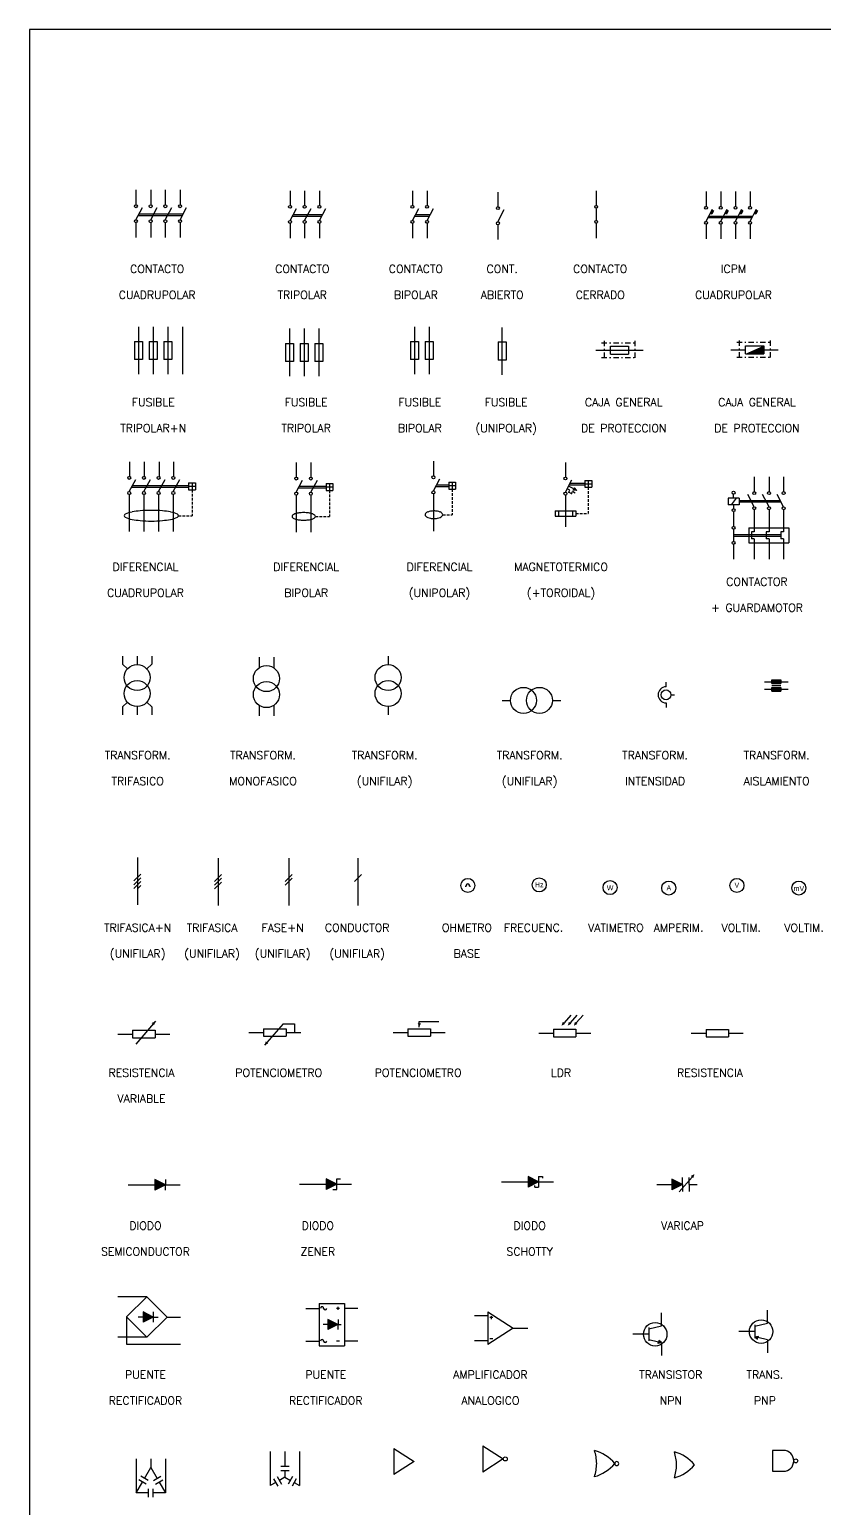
# Model space of a CAD drawing. Header units: inches. Extents: x 15 to 205, y 3 to 280.
# Drawn here: x 14.6 to 89.1, y 141.5 to 280.1 of the extents above; entities that cross this region are included whole.
import ezdxf
from ezdxf.enums import TextEntityAlignment as Align

# ---------------------------------------------------------------- set-up
doc = ezdxf.new("R2010")
doc.units = ezdxf.units.IN
doc.header["$MEASUREMENT"] = 0
doc.linetypes.add('DASHDOT', pattern=[1, 0.5, -0.25, 0, -0.25])
doc.linetypes.add('HIDDEN', pattern=[0.375, 0.25, -0.125])
doc.styles.add('ROMANS', font='romans', dxfattribs={"height": 1.5})
doc.styles.get("Standard").update_dxf_attribs({"font": 'ARIAL.TTF'})

msp = doc.modelspace()

# ---------------------------------------------------------------- linework, layer by layer
for p, q in [((14.63, 280.06), (14.63, 3.06)), ((204.63, 280.06), (14.63, 280.06))]:
    msp.add_line(p, q)
at = {"color": 7}
for p, q in [((24.59, 265.03), (24.59, 263.65)), ((25.97, 265.03), (25.97, 263.65)), ((27.34, 265.03), (27.34, 263.65)), ((28.72, 265.03), (28.72, 263.65)), ((39.02, 264.96), (39.02, 263.59)), ((40.39, 264.96), (40.39, 263.59)), ((41.77, 264.96), (41.77, 263.59)), ((50.48, 264.96), (50.48, 263.59)), ((51.86, 264.96), (51.86, 263.59)), ((58.49, 264.84), (58.49, 263.47)), ((67.69, 264.96), (67.69, 263.59)), ((77.99, 264.89), (77.99, 263.51)), ((79.36, 264.89), (79.36, 263.51)), ((80.74, 264.89), (80.74, 263.51)), ((82.11, 264.89), (82.11, 263.51)), ((24.59, 262.23), (25.19, 263.38)), ((25.97, 262.23), (26.57, 263.38)), ((27.34, 262.23), (27.94, 263.38)), ((28.72, 262.23), (29.32, 263.38)), ((39.02, 262.17), (39.62, 263.31)), ((40.39, 262.17), (40.99, 263.31)), ((41.77, 262.17), (42.37, 263.31)), ((50.48, 262.17), (51.09, 263.31)), ((51.86, 262.17), (52.46, 263.31)), ((67.69, 263.31), (67.69, 262.17)), ((24.59, 261.96), (24.59, 260.58)), ((24.81, 262.65), (28.94, 262.65)), ((24.89, 262.8), (29.02, 262.8)), ((25.97, 261.96), (25.97, 260.58)), ((27.34, 261.96), (27.34, 260.58)), ((28.72, 261.96), (28.72, 260.58)), ((39.02, 261.9), (39.02, 260.52)), ((39.24, 262.59), (41.99, 262.59)), ((39.32, 262.74), (42.07, 262.74)), ((40.39, 261.9), (40.39, 260.52)), ((41.77, 261.9), (41.77, 260.52)), ((50.48, 261.9), (50.48, 260.52)), ((50.71, 262.59), (52.08, 262.59)), ((50.79, 262.74), (52.16, 262.74)), ((51.86, 261.9), (51.86, 260.52)), ((58.49, 262.05), (59.09, 263.19)), ((67.69, 261.9), (67.69, 260.52)), ((77.99, 262.1), (78.59, 263.24)), ((78.17, 262.44), (82.29, 262.44)), ((78.25, 262.59), (82.37, 262.59)), ((78.53, 262.78), (78.39, 262.85)), ((78.5, 262.84), (78.41, 262.89)), ((78.69, 263.07), (78.53, 262.78)), ((78.69, 263.07), (78.54, 263.15)), ((79.36, 262.1), (79.97, 263.24)), ((79.91, 262.78), (79.76, 262.85)), ((79.88, 262.84), (79.78, 262.89)), ((80.06, 263.07), (79.91, 262.78)), ((80.06, 263.07), (79.92, 263.15)), ((80.74, 262.1), (81.34, 263.24)), ((81.28, 262.78), (81.14, 262.85)), ((81.25, 262.84), (81.16, 262.89)), ((81.44, 263.07), (81.28, 262.78)), ((81.44, 263.07), (81.29, 263.15)), ((82.11, 262.1), (82.72, 263.24)), ((82.66, 262.78), (82.51, 262.85)), ((82.63, 262.84), (82.53, 262.89)), ((82.81, 263.07), (82.66, 262.78)), ((82.81, 263.07), (82.67, 263.15)), ((58.49, 261.78), (58.49, 260.4)), ((77.99, 261.82), (77.99, 260.45)), ((79.36, 261.82), (79.36, 260.45)), ((80.74, 261.82), (80.74, 260.45)), ((82.11, 261.82), (82.11, 260.45)), ((24.82, 252.22), (24.82, 247.78)), ((26.19, 252.22), (26.19, 247.78)), ((27.57, 252.22), (27.57, 247.78)), ((28.94, 252.22), (28.94, 247.78)), ((50.68, 252.22), (50.68, 247.78)), ((52.06, 252.22), (52.06, 247.78)), ((24.44, 250.85), (25.19, 250.85)), ((24.44, 250.85), (24.44, 249.16)), ((25.19, 250.85), (25.19, 249.16)), ((25.82, 250.85), (25.82, 249.16)), ((25.82, 250.85), (26.57, 250.85)), ((26.57, 250.85), (26.57, 249.16)), ((27.19, 250.85), (27.94, 250.85)), ((27.19, 250.85), (27.19, 249.16)), ((27.94, 250.85), (27.94, 249.16)), ((38.98, 252.04), (38.98, 247.6)), ((40.35, 252.04), (40.35, 247.6)), ((41.73, 252.04), (41.73, 247.6)), ((50.31, 250.85), (50.31, 249.16)), ((50.31, 250.85), (51.06, 250.85)), ((51.06, 250.85), (51.06, 249.16)), ((51.68, 250.85), (52.43, 250.85)), ((51.68, 250.85), (51.68, 249.16)), ((52.43, 250.85), (52.43, 249.16)), ((58.87, 252.16), (58.87, 247.72)), ((38.6, 250.66), (38.6, 248.97)), ((38.6, 250.66), (39.35, 250.66)), ((39.35, 250.66), (39.35, 248.97)), ((39.98, 250.66), (39.98, 248.97)), ((39.98, 250.66), (40.73, 250.66)), ((40.73, 250.66), (40.73, 248.97)), ((41.35, 250.66), (42.1, 250.66)), ((41.35, 250.66), (41.35, 248.97)), ((42.1, 250.66), (42.1, 248.97)), ((58.5, 250.79), (58.5, 249.09)), ((58.5, 250.79), (59.25, 250.79)), ((59.25, 250.79), (59.25, 249.09)), ((67.66, 250.02), (69.03, 250.02)), ((69.03, 250.39), (70.72, 250.39)), ((69.03, 249.64), (69.03, 250.39)), ((69.03, 250.02), (70.72, 250.02)), ((69.03, 249.64), (70.72, 249.64)), ((70.72, 250.39), (70.72, 249.64)), ((70.72, 250.02), (72.1, 250.02)), ((80.31, 250.06), (81.69, 250.06)), ((81.69, 250.44), (83.38, 250.44)), ((81.69, 249.69), (81.69, 250.44)), ((81.69, 249.69), (83.38, 249.69)), ((83.38, 250.44), (83.38, 249.69)), ((83.38, 250.06), (84.75, 250.06)), ((25.19, 249.16), (24.44, 249.16)), ((26.57, 249.16), (25.82, 249.16)), ((27.94, 249.16), (27.19, 249.16)), ((39.35, 248.97), (38.6, 248.97)), ((40.73, 248.97), (39.98, 248.97)), ((42.1, 248.97), (41.35, 248.97)), ((51.06, 249.16), (50.31, 249.16)), ((52.43, 249.16), (51.68, 249.16)), ((59.25, 249.09), (58.5, 249.09)), ((24, 239.56), (24, 238.19)), ((25.37, 239.56), (25.37, 238.19)), ((26.75, 239.56), (26.75, 238.19)), ((28.12, 239.56), (28.12, 238.19)), ((39.6, 239.5), (39.6, 238.13)), ((40.97, 239.5), (40.97, 238.13)), ((52.45, 239.63), (52.45, 238.25)), ((64.81, 239.51), (64.81, 238.14)), ((23.96, 236.77), (24.57, 237.91)), ((24.18, 237.19), (29.52, 237.19)), ((24.26, 237.34), (29.52, 237.34)), ((25.34, 236.77), (25.94, 237.91)), ((26.71, 236.77), (27.32, 237.91)), ((28.09, 236.77), (28.69, 237.91)), ((29.52, 237.59), (29.52, 236.95)), ((29.52, 237.59), (30.16, 237.59)), ((29.52, 237.27), (30.16, 237.27)), ((29.52, 236.95), (30.16, 236.95)), ((29.84, 237.59), (29.84, 236.95)), ((30.16, 237.59), (30.16, 236.95)), ((39.6, 236.71), (40.2, 237.85)), ((39.82, 237.13), (42.4, 237.13)), ((39.9, 237.28), (42.4, 237.28)), ((40.97, 236.71), (41.58, 237.85)), ((42.4, 237.53), (42.4, 236.89)), ((42.4, 237.53), (43.04, 237.53)), ((42.4, 237.21), (43.04, 237.21)), ((42.72, 237.53), (42.72, 236.89)), ((43.04, 237.53), (43.04, 236.89)), ((52.45, 236.83), (53.05, 237.98)), ((52.67, 237.25), (53.88, 237.25)), ((52.75, 237.4), (53.88, 237.4)), ((53.88, 237.65), (54.52, 237.65)), ((53.88, 237.65), (53.88, 237.01)), ((53.88, 237.33), (54.52, 237.33)), ((53.88, 237.01), (54.52, 237.01)), ((54.2, 237.65), (54.2, 237.01)), ((54.52, 237.65), (54.52, 237.01)), ((64.81, 236.72), (65.41, 237.86)), ((65.23, 236.91), (64.98, 237.04)), ((65.6, 237.02), (65.11, 237.29)), ((65.18, 237.42), (66.63, 237.42)), ((65.26, 237.57), (66.63, 237.57)), ((65.54, 236.91), (65.6, 237.02)), ((65.66, 237.14), (65.6, 237.02)), ((65.87, 236.88), (65.66, 237.14)), ((66.63, 237.82), (66.63, 237.18)), ((66.63, 237.82), (67.27, 237.82)), ((66.63, 237.5), (67.27, 237.5)), ((66.63, 237.18), (67.27, 237.18)), ((66.95, 237.82), (66.95, 237.18)), ((67.27, 237.82), (67.27, 237.18)), ((82.5, 238.14), (82.5, 236.77)), ((83.88, 238.14), (83.88, 236.77)), ((85.25, 238.14), (85.25, 236.77)), ((23.96, 236.5), (23.96, 233.02)), ((25.34, 236.5), (25.34, 233.02)), ((26.71, 236.5), (26.71, 233.02)), ((28.09, 236.5), (28.09, 233.02)), ((39.6, 236.44), (39.6, 232.96)), ((40.97, 236.44), (40.97, 232.96)), ((42.4, 236.89), (43.04, 236.89)), ((52.45, 236.56), (52.45, 233.08)), ((64.81, 236.45), (64.81, 233.46)), ((65.13, 236.71), (65.23, 236.91)), ((65.13, 236.71), (65.38, 236.58)), ((65.38, 236.58), (65.48, 236.77)), ((65.74, 236.64), (65.48, 236.77)), ((65.87, 236.88), (65.54, 236.91)), ((81.07, 236.17), (80.05, 236.17)), ((80.05, 236.17), (80.05, 235.53)), ((80.81, 236.17), (80.34, 235.52)), ((80.56, 236.17), (80.56, 236.53)), ((81.07, 236.17), (81.07, 235.53)), ((84.95, 235.92), (81.07, 235.92)), ((85.03, 235.77), (81.07, 235.77)), ((82.5, 235.35), (81.9, 236.49)), ((83.88, 235.35), (83.28, 236.49)), ((85.25, 235.35), (84.65, 236.49)), ((63.84, 234.96), (63.84, 234.46)), ((63.84, 234.96), (65.78, 234.96)), ((63.84, 234.46), (65.78, 234.46)), ((64.16, 234.96), (64.16, 234.46)), ((65.46, 234.96), (65.46, 234.46)), ((65.78, 234.96), (65.78, 234.46)), ((81.07, 235.53), (80.05, 235.53)), ((80.56, 235.53), (80.56, 235.17)), ((80.56, 234.89), (80.56, 233.52)), ((82.5, 235.08), (82.5, 233)), ((83.88, 235.08), (83.88, 233)), ((85.25, 235.08), (85.25, 233)), ((80.56, 233.24), (80.56, 232.1)), ((82, 233.38), (85.75, 233.38)), ((82, 233.38), (82, 231.96)), ((82.23, 233), (82.23, 232.34)), ((82.5, 233), (82.23, 233)), ((83.88, 233), (83.6, 233)), ((83.6, 233), (83.6, 232.34)), ((84.98, 233), (84.98, 232.34)), ((85.25, 233), (84.98, 233)), ((85.75, 233.38), (85.75, 231.96)), ((80.56, 232.75), (84.98, 232.75)), ((80.56, 232.6), (84.98, 232.6)), ((80.56, 231.82), (80.56, 230.45)), ((82, 231.96), (85.75, 231.96)), ((82.5, 232.34), (82.23, 232.34)), ((82.5, 232.34), (82.5, 230.45)), ((83.88, 232.34), (83.6, 232.34)), ((83.88, 232.34), (83.88, 230.45)), ((85.25, 232.34), (84.98, 232.34)), ((85.25, 232.34), (85.25, 230.45)), ((23.33, 221.35), (23.33, 220.6)), ((23.33, 220.6), (23.8, 220.17)), ((24.7, 221.35), (24.7, 220.57)), ((26.08, 220.6), (25.61, 220.17)), ((26.08, 221.35), (26.08, 220.6)), ((36.13, 221.25), (36.13, 220.26)), ((37.5, 221.25), (37.5, 220.26)), ((48.2, 221.35), (48.2, 220.57)), ((74.24, 218.48), (74.24, 218.93)), ((83.46, 218.96), (84.15, 218.96)), ((84.15, 219.15), (85, 219.15)), ((84.15, 218.8), (84.15, 219.15)), ((85, 219.15), (85, 218.8)), ((85, 218.96), (85.68, 218.96)), ((74.7, 217.73), (75.04, 217.73)), ((83.46, 218.27), (84.15, 218.27)), ((84.15, 218.8), (85, 218.8)), ((84.15, 218.61), (85, 218.61)), ((84.15, 218.43), (85, 218.43)), ((84.15, 218.08), (84.15, 218.43)), ((84.15, 218.08), (85, 218.08)), ((85, 218.43), (85, 218.08)), ((85, 218.27), (85.68, 218.27)), ((23.33, 216.6), (23.8, 217.03)), ((23.33, 216.6), (23.33, 215.85)), ((24.7, 216.64), (24.7, 215.85)), ((26.08, 216.6), (25.61, 217.03)), ((26.08, 216.6), (26.08, 215.85)), ((36.13, 216.75), (36.13, 215.75)), ((37.5, 216.75), (37.5, 215.75)), ((48.2, 216.64), (48.2, 215.85)), ((58.88, 217.21), (59.66, 217.21)), ((63.6, 217.21), (64.38, 217.21)), ((74.24, 216.98), (74.24, 216.53)), ((24.72, 202.49), (24.72, 198.05)), ((32.28, 202.44), (32.28, 198)), ((38.9, 202.44), (38.9, 198)), ((45.38, 202.44), (45.38, 198)), ((25.04, 200.94), (24.39, 200.29)), ((25.04, 200.59), (24.39, 199.94)), ((25.04, 200.24), (24.39, 199.59)), ((25.04, 199.88), (24.72, 199.56)), ((32.6, 200.89), (31.95, 200.24)), ((32.6, 200.54), (31.95, 199.89)), ((32.6, 200.19), (31.95, 199.54)), ((39.23, 200.89), (38.58, 200.24)), ((39.23, 200.54), (38.58, 199.89)), ((45.7, 200.89), (45.05, 200.24)), ((55.42, 199.81), (55.53, 199.81)), ((55.82, 199.81), (55.93, 199.81)), ((26.41, 187.14), (24.57, 185.01)), ((51.12, 187.12), (52.97, 187.12)), ((51.12, 186.6), (51.12, 187.12)), ((65.31, 187.73), (64.68, 187)), ((65.88, 187.73), (65.25, 187)), ((66.46, 187.73), (65.83, 187)), ((22.88, 185.95), (24.26, 185.95)), ((24.26, 186.3), (26.38, 186.3)), ((24.26, 186.3), (24.26, 185.6)), ((26.38, 186.3), (26.38, 185.6)), ((26.38, 185.95), (27.75, 185.95)), ((35.17, 186.1), (36.54, 186.1)), ((36.54, 186.45), (38.65, 186.45)), ((36.54, 186.45), (36.54, 185.75)), ((36.54, 185.75), (38.65, 185.75)), ((38.37, 186.92), (36.64, 184.91)), ((38.37, 186.92), (39.45, 186.92)), ((38.65, 186.45), (38.65, 185.75)), ((38.65, 186.1), (40.04, 186.1)), ((39.45, 186.92), (39.45, 186.1)), ((48.69, 186.1), (50.06, 186.1)), ((50.06, 186.45), (52.18, 186.45)), ((50.06, 186.45), (50.06, 185.75)), ((50.06, 185.75), (52.18, 185.75)), ((52.18, 186.45), (52.18, 185.75)), ((52.18, 186.1), (53.56, 186.1)), ((62.31, 186.04), (63.68, 186.04)), ((63.68, 186.39), (65.8, 186.39)), ((63.68, 186.39), (63.68, 185.69)), ((63.68, 185.69), (65.8, 185.69)), ((65.8, 186.39), (65.8, 185.69)), ((65.8, 186.04), (67.18, 186.04)), ((76.6, 186.03), (77.98, 186.03)), ((77.98, 186.38), (80.1, 186.38)), ((77.98, 186.38), (77.98, 185.68)), ((77.98, 185.68), (80.1, 185.68)), ((80.1, 186.38), (80.1, 185.68)), ((80.1, 186.03), (81.47, 186.03)), ((24.26, 185.6), (26.38, 185.6)), ((23.86, 171.83), (26.36, 171.83)), ((27.35, 171.83), (26.36, 172.33)), ((26.36, 172.33), (26.36, 171.33)), ((27.35, 171.83), (26.36, 171.33)), ((27.36, 172.33), (27.34, 171.33)), ((27.35, 171.83), (28.73, 171.83)), ((39.9, 171.89), (42.4, 171.89)), ((42.4, 172.39), (42.4, 171.39)), ((43.39, 171.89), (42.4, 172.39)), ((43.39, 171.89), (42.4, 171.39)), ((43.39, 172.39), (43.74, 172.39)), ((43.39, 171.39), (43.39, 172.39)), ((43.39, 171.89), (44.77, 171.89)), ((58.82, 172.11), (61.32, 172.11)), ((62.3, 172.11), (61.32, 172.61)), ((61.32, 172.61), (61.32, 171.61)), ((62.3, 172.11), (61.32, 171.61)), ((62.3, 172.61), (62.3, 171.61)), ((62.3, 172.61), (62.65, 172.61)), ((62.3, 172.11), (63.69, 172.11)), ((62.65, 172.61), (62.65, 172.46)), ((73.36, 171.86), (74.78, 171.86)), ((74.78, 172.36), (74.78, 171.36)), ((75.77, 171.86), (74.78, 172.36)), ((75.77, 171.86), (74.78, 171.36)), ((76.67, 172.55), (75.48, 171.17)), ((75.77, 171.86), (75.77, 172.52)), ((75.77, 171.86), (75.77, 171.2)), ((76.4, 171.86), (76.4, 172.52)), ((76.4, 171.86), (77.15, 171.86)), ((76.4, 171.86), (76.4, 171.2)), ((43.04, 171.39), (43.39, 171.39)), ((61.95, 171.61), (61.95, 171.76)), ((61.95, 171.61), (62.3, 171.61)), ((25.62, 161.34), (22.89, 161.34)), ((25.62, 161.34), (23.72, 159.45)), ((27.51, 159.43), (25.62, 161.34)), ((23.72, 159.45), (23.72, 156.89)), ((23.72, 159.45), (25.61, 157.55)), ((25.26, 159.43), (24.8, 159.43)), ((26.2, 159.43), (25.26, 159.91)), ((25.26, 159.91), (25.26, 158.96)), ((26.2, 159.43), (25.26, 158.96)), ((25.61, 157.55), (27.51, 159.43)), ((26.21, 159.91), (26.2, 158.96)), ((26.2, 159.43), (26.68, 159.43)), ((27.51, 159.43), (28.77, 159.43)), ((40.49, 160.24), (41.74, 160.24)), ((41.74, 160.69), (41.74, 156.74)), ((41.74, 160.69), (44.11, 160.69)), ((43.65, 160.24), (43.36, 160.24)), ((43.5, 160.39), (43.5, 160.1)), ((44.11, 160.69), (44.11, 156.74)), ((45.36, 160.24), (44.11, 160.24)), ((56.31, 159.58), (57.56, 159.58)), ((57.56, 159.93), (59.93, 158.4)), ((57.56, 159.93), (57.56, 156.87)), ((58.01, 159.38), (57.73, 159.38)), ((57.87, 159.53), (57.87, 159.24)), ((73.82, 158.61), (73.82, 159.82)), ((83.74, 158.86), (83.74, 160.07)), ((42.57, 158.74), (42.11, 158.74)), ((42.57, 159.21), (42.57, 158.26)), ((43.51, 158.74), (42.57, 159.21)), ((43.51, 158.74), (42.57, 158.26)), ((43.52, 159.21), (43.51, 158.26)), ((43.51, 158.74), (43.82, 158.74)), ((59.93, 158.4), (57.56, 156.87)), ((59.93, 158.4), (61.28, 158.4)), ((72.63, 158.32), (73.82, 158.61)), ((72.63, 158.45), (72.63, 157.2)), ((82.55, 158.07), (81.06, 158.07)), ((82.55, 158.57), (83.74, 158.86)), ((82.55, 158.7), (82.55, 157.45)), ((25.62, 157.55), (22.89, 157.55)), ((23.72, 156.89), (28.77, 156.89)), ((40.49, 157.18), (41.74, 157.18)), ((41.74, 156.74), (44.11, 156.74)), ((43.65, 157.18), (43.36, 157.18)), ((45.36, 157.18), (44.11, 157.18)), ((56.31, 157.23), (57.56, 157.23)), ((58.01, 157.38), (57.73, 157.38)), ((72.63, 157.82), (71.14, 157.82)), ((72.63, 157.32), (73.53, 157.11)), ((73.5, 156.97), (73.53, 157.11)), ((73.82, 157.04), (73.5, 156.97)), ((73.56, 157.24), (73.53, 157.11)), ((73.82, 157.04), (73.56, 157.24)), ((73.82, 157.04), (73.82, 155.83)), ((82.55, 157.57), (82.87, 157.64)), ((82.55, 157.57), (82.8, 157.37)), ((82.8, 157.37), (82.83, 157.51)), ((82.87, 157.64), (82.83, 157.51)), ((83.74, 157.29), (82.83, 157.51)), ((83.74, 157.29), (83.74, 156.08)), ((48.75, 147.12), (50.65, 145.89)), ((48.75, 147.12), (48.75, 144.67)), ((57.09, 147.36), (58.99, 146.14)), ((57.09, 147.36), (57.09, 144.91)), ((84.21, 146.94), (84.21, 144.98)), ((85.22, 146.94), (84.21, 146.94)), ((24.61, 146.15), (24.61, 142.95)), ((25.98, 146.15), (25.98, 145.33)), ((27.36, 146.15), (27.36, 142.95)), ((37.17, 146.83), (37.17, 143.64)), ((38.54, 146.83), (38.54, 146.02)), ((38.54, 146.02), (38.54, 145.43)), ((39.92, 146.83), (39.92, 143.64)), ((50.65, 145.89), (48.75, 144.67)), ((58.99, 146.14), (57.09, 144.91)), ((25.54, 143.77), (24.85, 144.17)), ((25.74, 144.12), (25.06, 144.52)), ((25.4, 144.32), (25.98, 145.33)), ((25.98, 145.33), (26.57, 144.32)), ((26.23, 144.12), (26.91, 144.52)), ((26.43, 143.77), (27.11, 144.17)), ((37.48, 144.27), (37.88, 143.59)), ((37.83, 144.48), (38.23, 143.79)), ((38.54, 144.43), (38.03, 144.13)), ((38.94, 145.43), (38.15, 145.43)), ((38.94, 145.02), (38.15, 145.02)), ((38.54, 145.02), (38.54, 144.43)), ((38.54, 144.43), (39.06, 144.13)), ((39.25, 144.48), (38.86, 143.79)), ((39.6, 144.27), (39.21, 143.59)), ((84.21, 144.98), (85.22, 144.98)), ((24.61, 142.95), (25.2, 143.97)), ((25.78, 142.95), (24.61, 142.95)), ((25.78, 142.56), (25.78, 143.35)), ((26.19, 142.56), (26.19, 143.35)), ((27.36, 142.95), (26.19, 142.95)), ((26.77, 143.97), (27.36, 142.95)), ((37.68, 143.93), (37.17, 143.64)), ((39.41, 143.93), (39.92, 143.64))]:
    msp.add_line(p, q, dxfattribs=at)
at = {"color": 7, "linetype": 'DASHDOT'}
for p, q in [((68.43, 250.89), (68.43, 249.13)), ((71.32, 250.89), (71.32, 249.13)), ((81.09, 250.93), (81.09, 249.18)), ((83.99, 250.93), (83.99, 249.18)), ((68.2, 250.71), (71.49, 250.71)), ((80.86, 250.76), (84.15, 250.76)), ((68.2, 249.33), (71.49, 249.33)), ((80.86, 249.38), (84.15, 249.38))]:
    msp.add_line(p, q, dxfattribs=at)
at = {"color": 7, "linetype": 'HIDDEN'}
for p, q in [((29.84, 236.95), (29.84, 234.51)), ((54.2, 237.01), (54.2, 234.61)), ((66.95, 237.18), (66.95, 234.71)), ((42.72, 236.89), (42.72, 234.45)), ((28.57, 234.51), (29.84, 234.51)), ((41.4, 234.45), (42.72, 234.45)), ((53.32, 234.61), (54.2, 234.61)), ((65.78, 234.71), (66.95, 234.71))]:
    msp.add_line(p, q, dxfattribs=at)
at = {"color": 7}
for centre, radius in [((24.59, 263.51), 0.138), ((25.97, 263.51), 0.138), ((27.34, 263.51), 0.138), ((28.72, 263.51), 0.138), ((39.02, 263.45), 0.138), ((40.39, 263.45), 0.138), ((41.77, 263.45), 0.138), ((50.48, 263.45), 0.138), ((51.86, 263.45), 0.138), ((58.49, 263.33), 0.138), ((67.69, 263.45), 0.138), ((77.99, 263.37), 0.138), ((79.36, 263.37), 0.138), ((80.74, 263.37), 0.138), ((82.11, 263.37), 0.138), ((24.59, 262.1), 0.138), ((25.97, 262.1), 0.138), ((27.34, 262.1), 0.138), ((28.72, 262.1), 0.138), ((39.02, 262.04), 0.138), ((40.39, 262.04), 0.138), ((41.77, 262.04), 0.138), ((50.48, 262.04), 0.138), ((51.86, 262.04), 0.138), ((58.49, 261.91), 0.138), ((67.69, 262.04), 0.138), ((77.99, 261.96), 0.138), ((79.36, 261.96), 0.138), ((80.74, 261.96), 0.138), ((82.11, 261.96), 0.138), ((23.96, 238.05), 0.138), ((25.34, 238.05), 0.138), ((26.71, 238.05), 0.138), ((28.09, 238.05), 0.138), ((39.6, 237.99), 0.138), ((40.97, 237.99), 0.138), ((52.45, 238.11), 0.138), ((64.81, 238), 0.138), ((23.96, 236.64), 0.138), ((25.34, 236.64), 0.138), ((26.71, 236.64), 0.138), ((28.09, 236.64), 0.138), ((39.6, 236.58), 0.138), ((40.97, 236.58), 0.138), ((52.45, 236.7), 0.138), ((64.81, 236.58), 0.138), ((80.56, 236.67), 0.138), ((82.5, 236.63), 0.138), ((83.88, 236.63), 0.138), ((85.25, 236.63), 0.138), ((80.56, 235.03), 0.138), ((82.5, 235.21), 0.138), ((83.88, 235.21), 0.138), ((85.25, 235.21), 0.138), ((80.56, 233.38), 0.138), ((80.56, 231.96), 0.138), ((24.7, 219.35), 1.22), ((36.81, 219.25), 1.22), ((48.2, 219.35), 1.22), ((24.7, 217.85), 1.22), ((36.81, 217.75), 1.22), ((48.2, 217.85), 1.22), ((60.88, 217.21), 1.22), ((62.38, 217.21), 1.22), ((74.24, 217.73), 0.458), ((55.67, 199.87), 0.657), ((62.36, 199.92), 0.657), ((68.99, 199.67), 0.657), ((74.49, 199.63), 0.657), ((80.87, 199.87), 0.657), ((86.67, 199.63), 0.657), ((73.22, 157.82), 1.1), ((83.14, 158.07), 1.1), ((59.18, 146.14), 0.187), ((86.39, 145.96), 0.187)]:
    msp.add_circle(centre, radius, dxfattribs=at)
for centre, radius, start, end in [((23.63, 234.51), 0.149, 115.1468, 180), ((23.63, 234.51), 0.149, 180, 244.8532), ((24.77, 232.09), 2.82, 101.0035, 115.1468), ((24.77, 236.93), 2.82, 244.8532, 258.9965), ((25.52, 228.21), 6.78, 94.6047, 101.0035), ((26.03, 221.92), 13.09, 90, 94.6047), ((26.03, 221.92), 13.09, 85.3953, 90), ((26.53, 228.21), 6.78, 78.9965, 85.3953), ((27.29, 232.09), 2.82, 64.8532, 78.9965), ((27.29, 236.93), 2.82, 281.0035, 295.1468), ((28.43, 234.51), 0.149, 0, 64.8532), ((28.43, 234.51), 0.149, 295.1468, 0), ((39.35, 234.45), 0.137, 127.9107, 180), ((39.35, 234.45), 0.137, 180, 232.0893), ((39.8, 233.87), 0.873, 107.8787, 127.9107), ((39.8, 235.03), 0.873, 232.0893, 252.1213), ((40.1, 232.92), 1.87, 97.6106, 107.8787), ((40.1, 235.98), 1.87, 252.1213, 262.3894), ((40.3, 231.41), 3.39, 90, 97.6106), ((40.3, 231.41), 3.39, 82.3894, 90), ((40.51, 232.92), 1.87, 72.1213, 82.3894), ((40.51, 235.98), 1.87, 277.6106, 287.8787), ((40.81, 233.87), 0.873, 52.0893, 72.1213), ((40.81, 235.03), 0.873, 287.8787, 307.9107), ((41.26, 234.45), 0.137, 0, 52.0893), ((41.26, 234.45), 0.137, 307.9107, 0), ((51.84, 234.61), 0.166, 135.976, 180), ((51.84, 234.61), 0.166, 180, 224.024), ((52.15, 234.31), 0.599, 113.1986, 135.976), ((52.15, 234.91), 0.599, 224.024, 246.8014), ((52.36, 233.82), 1.13, 100.0663, 113.1986), ((52.36, 235.39), 1.13, 246.8014, 259.9337), ((52.5, 233.04), 1.92, 90, 100.0663), ((52.5, 236.17), 1.92, 259.9337, 270), ((52.5, 233.04), 1.92, 79.9337, 90), ((52.5, 236.17), 1.92, 270, 280.0663), ((52.64, 233.82), 1.13, 66.8014, 79.9337), ((52.64, 235.39), 1.13, 280.0663, 293.1986), ((52.85, 234.31), 0.599, 44.024, 66.8014), ((52.85, 234.91), 0.599, 293.1986, 315.976), ((53.16, 234.61), 0.166, 0, 44.024), ((53.16, 234.61), 0.166, 315.976, 0), ((25.52, 240.82), 6.78, 258.9965, 265.3953), ((26.03, 247.1), 13.09, 265.3953, 270), ((26.03, 247.1), 13.09, 270, 274.6047), ((26.53, 240.82), 6.78, 274.6047, 281.0035), ((40.3, 237.49), 3.39, 262.3894, 270), ((40.3, 237.49), 3.39, 270, 277.6106), ((74.24, 217.73), 0.751, 90, 270), ((55.67, 199.87), 0.159, 336.8263, 203.1737), ((42.02, 160.26), 0.144, 354.8628, 185.1372), ((42.31, 160.26), 0.144, 185.1372, 354.8628), ((42.02, 157.19), 0.144, 354.8628, 185.1372), ((42.31, 157.19), 0.144, 185.1372, 354.8628), ((66.51, 143.26), 3.81, 39.943, 74.4374), ((63.51, 145.63), 4.23, 1.0604, 17.9463), ((85.22, 145.96), 0.98, 270, 90), ((66.51, 148.15), 3.81, 285.5626, 320.057), ((63.51, 145.78), 4.23, 342.0537, 358.9396), ((69.62, 145.7), 0.187, 0, 180), ((69.62, 145.7), 0.187, 180, 0), ((73.99, 143.13), 3.81, 39.943, 74.4374), ((70.99, 145.5), 4.23, 1.0604, 17.9463), ((70.99, 145.66), 4.23, 342.0537, 358.9396), ((73.99, 148.03), 3.81, 285.5626, 320.057)]:
    msp.add_arc(centre, radius, start, end, dxfattribs=at)
for p in [(65.13, 236.71), (65.13, 236.71), (65.38, 236.58), (65.38, 236.58)]:
    msp.add_point(p, dxfattribs=at)
for points in [[(78.54, 263.15), (78.69, 263.07), (78.39, 262.85), (78.53, 262.78)], [(79.92, 263.15), (80.06, 263.07), (79.76, 262.85), (79.91, 262.78)], [(81.29, 263.15), (81.44, 263.07), (81.14, 262.85), (81.28, 262.78)], [(82.67, 263.15), (82.81, 263.07), (82.51, 262.85), (82.66, 262.78)], [(83.38, 250.44), (83.38, 249.69), (81.69, 249.69)], [(65.66, 237.14), (65.87, 236.88), (65.54, 236.91), (65.87, 236.88)], [(84.15, 219.15), (85, 219.15), (84.15, 218.8), (85, 218.8)], [(84.15, 218.43), (85, 218.43), (84.15, 218.08), (85, 218.08)], [(26.29, 186.78), (26.06, 186.98), (26.41, 187.14)], [(64.56, 187.1), (64.79, 186.9), (64.45, 186.73)], [(65.14, 187.1), (65.37, 186.9), (65.03, 186.73)], [(65.71, 187.1), (65.94, 186.9), (65.6, 186.73)], [(50.98, 186.96), (51.28, 186.95), (51.12, 186.6)], [(36.75, 185.27), (36.98, 185.07), (36.64, 184.91)], [(26.36, 172.33), (27.35, 171.83), (26.36, 171.33)], [(42.4, 172.39), (43.39, 171.89), (42.4, 171.39)], [(61.32, 172.61), (62.3, 172.11), (61.32, 171.61)], [(74.78, 172.36), (75.77, 171.86), (74.78, 171.36)], [(76.78, 172.45), (76.55, 172.65), (76.9, 172.82)], [(25.26, 159.91), (26.2, 159.43), (25.26, 158.96)], [(42.57, 159.21), (43.51, 158.74), (42.57, 158.26)], [(73.56, 157.24), (73.82, 157.04), (73.5, 156.97)], [(82.8, 157.37), (82.55, 157.57), (82.87, 157.64)]]:
    msp.add_solid(points, dxfattribs=at)

# ---------------------------------------------------------------- texts
at = {"color": 7, "style": 'ROMANS'}
for s, p in [('CONTACTO', (26.58, 257.26)), ('CONTACTO', (40.17, 257.26)), ('CONTACTO', (50.81, 257.26)), ('CONT.', (58.89, 257.26)), ('CONTACTO', (68.07, 257.26)), ('ICPM', (80.55, 257.26)), ('CUADRUPOLAR', (26.58, 254.83)), ('TRIPOLAR', (40.17, 254.83)), ('BIPOLAR', (50.81, 254.83)), ('ABIERTO', (58.89, 254.83)), ('CERRADO', (68.07, 254.83)), ('CUADRUPOLAR', (80.55, 254.83)), ('FUSIBLE', (26.21, 244.77)), ('FUSIBLE', (40.53, 244.77)), ('FUSIBLE', (51.18, 244.77)), ('FUSIBLE', (59.26, 244.77)), ('CAJA GENERAL', (70.27, 244.77)), ('CAJA GENERAL', (82.75, 244.77)), ('TRIPOLAR+N', (26.21, 242.34)), ('TRIPOLAR', (40.53, 242.34)), ('BIPOLAR', (51.18, 242.34)), ('(UNIPOLAR)', (59.26, 242.34)), ('DE PROTECCION', (70.27, 242.34)), ('DE PROTECCION', (82.75, 242.34)), ('DIFERENCIAL', (25.48, 229.34)), ('DIFERENCIAL', (40.53, 229.34)), ('DIFERENCIAL', (53.02, 229.34)), ('MAGNETOTERMICO', (64.4, 229.34)), ('CONTACTOR', (82.75, 227.95)), ('CUADRUPOLAR', (25.48, 226.91)), ('BIPOLAR', (40.53, 226.91)), ('(UNIPOLAR)', (53.02, 226.91)), ('(+TOROIDAL)', (64.4, 226.91)), ('+ GUARDAMOTOR', (82.75, 225.52)), ('TRANSFORM.', (24.75, 211.7)), ('TRANSFORM.', (36.49, 211.7)), ('TRANSFORM.', (47.88, 211.7)), ('TRANSFORM.', (61.46, 211.7)), ('TRANSFORM.', (73.21, 211.7)), ('TRANSFORM.', (84.59, 211.7)), ('TRIFASICO', (24.75, 209.27)), ('MONOFASICO', (36.49, 209.27)), ('(UNIFILAR)', (47.88, 209.27)), ('(UNIFILAR)', (61.46, 209.27)), ('INTENSIDAD', (73.21, 209.27)), ('AISLAMIENTO', (84.59, 209.27)), ('TRIFASICA+N', (24.75, 195.54)), ('TRIFASICA', (31.72, 195.54)), ('FASE+N', (38.33, 195.54)), ('CONDUCTOR', (45.31, 195.54)), ('OHMETRO', (55.59, 195.54)), ('FRECUENC.', (61.83, 195.54)), ('VATIMETRO', (69.54, 195.54)), ('AMPERIM.', (75.41, 195.54)), ('VOLTIM.', (81.28, 195.54)), ('VOLTIM.', (87.16, 195.54)), ('(UNIFILAR)', (24.75, 193.11)), ('(UNIFILAR)', (31.72, 193.11)), ('(UNIFILAR)', (38.33, 193.11)), ('(UNIFILAR)', (45.31, 193.11)), ('BASE', (55.59, 193.11)), ('RESISTENCIA', (25.11, 181.95)), ('POTENCIOMETRO', (37.96, 181.95)), ('POTENCIOMETRO', (51.02, 181.95)), ('LDR', (64.4, 181.95)), ('RESISTENCIA', (78.35, 181.95)), ('VARIABLE', (25.11, 179.52)), ('DIODO', (25.48, 167.62)), ('DIODO', (41.63, 167.62)), ('DIODO', (61.46, 167.62)), ('VARICAP', (75.78, 167.62)), ('SEMICONDUCTOR', (25.48, 165.19)), ('ZENER', (41.63, 165.19)), ('SCHOTTY', (61.46, 165.19)), ('PUENTE', (25.48, 153.66)), ('PUENTE', (42.37, 153.66)), ('AMPLIFICADOR', (57.79, 153.66)), ('TRANSISTOR', (74.68, 153.66)), ('TRANS.', (83.49, 153.66)), ('RECTIFICADOR', (25.48, 151.23)), ('RECTIFICADOR', (42.37, 151.23)), ('ANALOGICO', (57.79, 151.23)), ('NPN', (74.68, 151.23)), ('PNP', (83.49, 151.23))]:
    msp.add_text(s, height=0.75, dxfattribs=at).set_placement(p, align=Align.CENTER)
at = {"color": 7}
for s, p in [('Hz', (62.36, 199.7)), ('W', (69, 199.41)), ('A', (74.5, 199.4)), ('V', (80.87, 199.66)), ('mV', (86.68, 199.35))]:
    msp.add_text(s, height=0.472, dxfattribs=at).set_placement(p, align=Align.CENTER)

doc.saveas('drawing.dxf')
